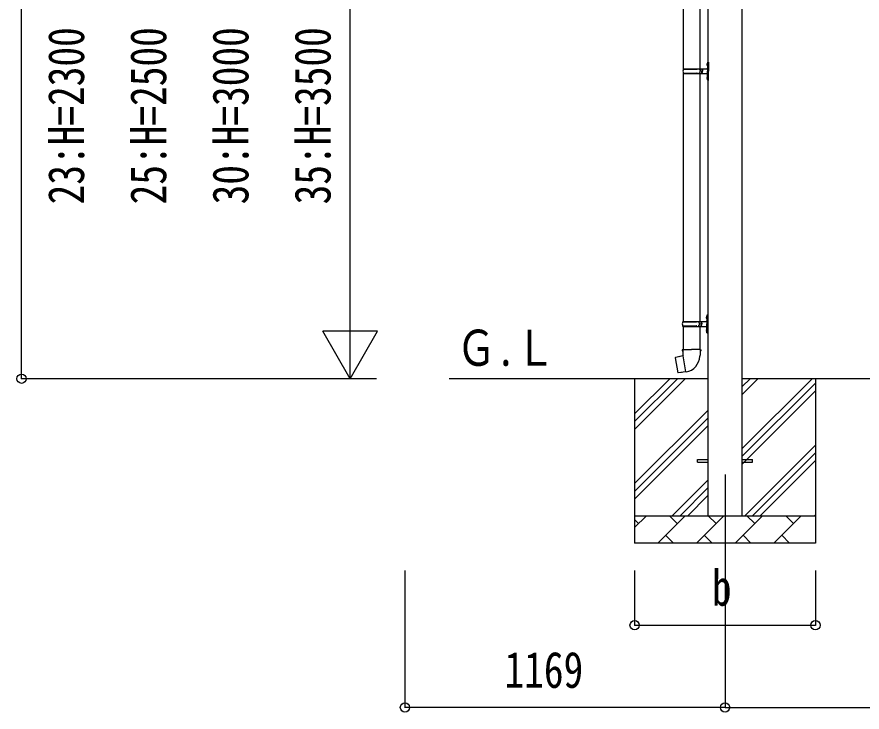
# Model space of a CAD drawing. Units: millimetres, scale not verified. Extents: x -16820 to 16820, y -11880 to 11880.
# Drawn here: x -5420 to -2333, y -6301 to -3763 of the extents above; entities that cross this region are included whole.
import ezdxf
from ezdxf.enums import TextEntityAlignment as Align

# ---------------------------------------------------------------- set-up
doc = ezdxf.new("R2010")
doc.units = ezdxf.units.MM
doc.header["$LTSCALE"] = 50
for name, color, linetype in [('0-3_YKK_12', 2, 'Continuous'), ('0-4_YKK_13', 4, 'Continuous'), ('0-5_YKK_A1', 4, 'Continuous'), ('0-6_YKK_D', 6, 'Continuous')]:
    doc.layers.add(name, color=color, linetype=linetype)
doc.styles.add('ＭＳ ゴシック', font='')
doc.styles.get('ＭＳ ゴシック').set_extended_font_data('MS Gothic')

msp = doc.modelspace()

# ---------------------------------------------------------------- linework, layer by layer
at = {"layer": '0-3_YKK_12'}
msp.add_line((-2833.9, -5433.85), (-2833.9, -5933.85), dxfattribs=at)
at = {"layer": '0-4_YKK_13'}
for p, q in [((-2986.4, -3047.85), (-2986.4, -3952.35)), ((-2926.4, -3047.85), (-2926.4, -3952.35)), ((-2900.2, -3935.2), (-2898.16, -3936.2)), ((-2898.93, -3933.2), (-2898.3, -3933.2)), ((-2898.93, -3933.2), (-2898.93, -3941.5)), ((-2898.93, -3941.5), (-2898.3, -3941.5)), ((-2898.3, -3933.2), (-2898.3, -3941.5)), ((-2898.3, -3933.2), (-2897.9, -3933.6)), ((-2898.3, -3941.5), (-2897.9, -3941.1)), ((-2898.16, -3936.2), (-2897.55, -3937.35)), ((-2897.9, -3929.35), (-2894.9, -3927.85)), ((-2897.9, -3929.35), (-2897.9, -3961.35)), ((-2897.9, -3933.6), (-2897.9, -3941.1)), ((-2894.9, -3927.85), (-2894.9, -3961.35)), ((-2894.9, -3927.85), (-2893.9, -3927.85)), ((-2893.9, -3927.85), (-2893.9, -3961.35)), ((-2986.9, -3954.35), (-2936.57, -3954.35)), ((-2986.9, -3968.35), (-2936.57, -3968.35)), ((-2986.4, -3970.34), (-2986.4, -4874.85)), ((-2985.9, -3952.35), (-2899.9, -3952.35)), ((-2985.9, -3952.35), (-2985.9, -3954.35)), ((-2985.9, -3970.35), (-2985.9, -3968.35)), ((-2985.9, -3970.35), (-2899.9, -3970.35)), ((-2926.9, -3952.35), (-2926.9, -3956.85)), ((-2926.9, -3956.85), (-2924.9, -3956.85)), ((-2926.9, -3970.35), (-2926.9, -3965.85)), ((-2926.9, -3965.85), (-2924.9, -3965.85)), ((-2926.4, -3970.34), (-2926.4, -4874.85)), ((-2924.9, -3956.85), (-2924.9, -3961.35)), ((-2924.9, -3965.85), (-2924.9, -3961.35)), ((-2918.9, -3952.35), (-2918.9, -3961.35)), ((-2918.9, -3956.85), (-2915.9, -3956.85)), ((-2918.9, -3970.35), (-2918.9, -3961.35)), ((-2918.9, -3965.85), (-2915.9, -3965.85)), ((-2915.9, -3956.85), (-2915.9, -3961.35)), ((-2915.9, -3965.85), (-2915.9, -3961.35)), ((-2897.9, -3993.35), (-2897.9, -3961.35)), ((-2894.9, -3994.85), (-2894.9, -3961.35)), ((-2893.9, -3994.85), (-2893.9, -3961.35)), ((-2900.2, -3983.2), (-2898.16, -3984.2)), ((-2898.93, -3981.2), (-2898.3, -3981.2)), ((-2898.93, -3981.2), (-2898.93, -3989.5)), ((-2898.93, -3989.5), (-2898.3, -3989.5)), ((-2898.3, -3981.2), (-2898.3, -3989.5)), ((-2898.3, -3981.2), (-2897.9, -3981.6)), ((-2898.3, -3989.5), (-2897.9, -3989.1)), ((-2898.16, -3984.2), (-2897.55, -3985.35)), ((-2897.9, -3981.6), (-2897.9, -3989.1)), ((-2897.9, -3993.35), (-2894.9, -3994.85)), ((-2894.9, -3994.85), (-2893.9, -3994.85)), ((-2988.4, -4874.85), (-2902.4, -4874.85)), ((-2988.4, -4874.85), (-2988.4, -4876.85)), ((-2929.4, -4874.85), (-2929.4, -4879.35)), ((-2921.4, -4874.85), (-2921.4, -4883.85)), ((-2902.7, -4857.7), (-2900.66, -4858.7)), ((-2901.43, -4855.7), (-2900.8, -4855.7)), ((-2901.43, -4855.7), (-2901.43, -4864)), ((-2901.43, -4864), (-2900.8, -4864)), ((-2900.8, -4855.7), (-2900.8, -4864)), ((-2900.8, -4855.7), (-2900.4, -4856.1)), ((-2900.8, -4864), (-2900.4, -4863.6)), ((-2900.66, -4858.7), (-2900.05, -4859.85)), ((-2900.4, -4851.85), (-2897.4, -4850.35)), ((-2900.4, -4851.85), (-2900.4, -4883.85)), ((-2900.4, -4856.1), (-2900.4, -4863.6)), ((-2897.4, -4850.35), (-2897.4, -4883.85)), ((-2897.4, -4850.35), (-2896.4, -4850.35)), ((-2896.4, -4850.35), (-2896.4, -4883.85)), ((-2989.4, -4876.85), (-2939.07, -4876.85)), ((-2989.4, -4890.85), (-2939.07, -4890.85)), ((-2988.4, -4892.85), (-2988.4, -4890.85)), ((-2988.4, -4892.85), (-2902.4, -4892.85)), ((-2986.4, -4892.85), (-2986.4, -4977.77)), ((-2929.4, -4879.35), (-2927.4, -4879.35)), ((-2929.4, -4892.85), (-2929.4, -4888.35)), ((-2929.4, -4888.35), (-2927.4, -4888.35)), ((-2927.4, -4879.35), (-2927.4, -4883.85)), ((-2927.4, -4888.35), (-2927.4, -4883.85)), ((-2926.4, -4892.85), (-2926.4, -4977.77)), ((-2921.4, -4879.35), (-2918.4, -4879.35)), ((-2921.4, -4892.85), (-2921.4, -4883.85)), ((-2921.4, -4888.35), (-2918.4, -4888.35)), ((-2918.4, -4879.35), (-2918.4, -4883.85)), ((-2918.4, -4888.35), (-2918.4, -4883.85)), ((-2902.7, -4905.7), (-2900.66, -4906.7)), ((-2901.43, -4903.7), (-2900.8, -4903.7)), ((-2901.43, -4903.7), (-2901.43, -4912)), ((-2900.8, -4903.7), (-2900.8, -4912)), ((-2900.8, -4903.7), (-2900.4, -4904.1)), ((-2900.66, -4906.7), (-2900.05, -4907.85)), ((-2900.4, -4915.85), (-2900.4, -4883.85)), ((-2900.4, -4904.1), (-2900.4, -4911.6)), ((-2897.4, -4917.35), (-2897.4, -4883.85)), ((-2896.4, -4917.35), (-2896.4, -4883.85)), ((-2901.43, -4912), (-2900.8, -4912)), ((-2900.8, -4912), (-2900.4, -4911.6)), ((-2900.4, -4915.85), (-2897.4, -4917.35)), ((-2897.4, -4917.35), (-2896.4, -4917.35)), ((-2988.25, -4977.77), (-2990.4, -4978.56)), ((-2990.4, -4978.56), (-2990.4, -4982.17)), ((-2990.4, -4982.17), (-2988.16, -4982.99)), ((-2988.25, -4977.77), (-2956.4, -4977.77)), ((-2988.25, -4977.77), (-2988.16, -4982.99)), ((-2988.16, -4982.99), (-2987.9, -4997.77)), ((-2987.9, -4997.77), (-2986.55, -4999.77)), ((-2924.55, -4977.77), (-2956.4, -4977.77)), ((-2924.9, -4997.77), (-2926.21, -4999.72)), ((-2922.4, -4982.17), (-2924.64, -4982.99)), ((-2924.55, -4977.77), (-2922.4, -4978.56)), ((-2922.4, -4978.56), (-2922.4, -4982.17)), ((-3014.86, -5006.23), (-3015.67, -5007.4)), ((-3015.67, -5007.4), (-3006.05, -5061.95)), ((-2986.99, -5000.98), (-3014.86, -5006.23)), ((-3002.12, -5003.62), (-3002.33, -5003.86)), ((-2976.64, -5058.27), (-2986.77, -5000.8)), ((-2986.75, -4999.98), (-2986.75, -5000.68)), ((-2986.55, -4999.77), (-2986.58, -4999.78)), ((-2926.21, -4999.72), (-2926.29, -5001.88)), ((-2992.03, -5060.87), (-2992.31, -5060.71)), ((-2976.33, -5059.03), (-2976.58, -5058.37)), ((-2933.9, -5379.35), (-2896.4, -5379.35)), ((-2933.9, -5388.35), (-2933.9, -5379.35)), ((-2933.9, -5388.35), (-2896.4, -5388.35)), ((-2771.4, -5379.35), (-2733.9, -5379.35)), ((-2771.4, -5388.35), (-2733.9, -5388.35)), ((-2733.9, -5388.35), (-2733.9, -5379.35))]:
    msp.add_line(p, q, dxfattribs=at)
for points in [[(-2900.2, -3939.49), (-2898.16, -3938.5), (-2897.55, -3937.35)], [(-2900.2, -3987.49), (-2898.16, -3986.5), (-2897.55, -3985.35)], [(-2902.7, -4861.99), (-2900.66, -4861), (-2900.05, -4859.85)], [(-2902.7, -4909.99), (-2900.66, -4909), (-2900.05, -4907.85)], [(-2924.55, -4977.77), (-2924.64, -4982.99), (-2924.9, -4997.77)], [(-2999.87, -5003.4), (-3000.15, -5003.25), (-3002.12, -5003.62)], [(-2976.91, -5058.18), (-3004.89, -5062.78), (-3006.05, -5061.95)], [(-2989.84, -5060.3), (-2990.05, -5060.54), (-2992.03, -5060.87)]]:
    msp.add_lwpolyline(points, dxfattribs=at)
for centre, radius, start, end in [((-2894.6, -3937.35), 6, 136.21765, 223.78235), ((-2938.15, -3961.35), 49.25, 171.82876, 180.00002), ((-2938.15, -3961.35), 49.25, 180.00002, 188.17127), ((-2936.57, -3952.35), 2, 270, 359.99998), ((-2936.57, -3970.35), 2, 0.00005, 90.00004), ((-2899.9, -3950.35), 2, 270, 359.99998), ((-2899.9, -3972.35), 2, 0.00005, 90.00004), ((-2894.6, -3985.35), 6, 136.21765, 223.78235), ((-2939.07, -4874.85), 2, 270, 359.99998), ((-2897.1, -4859.85), 6, 136.21765, 223.78235), ((-2902.4, -4872.85), 2, 270, 359.99998), ((-2940.65, -4883.85), 49.25, 171.82876, 180.00002), ((-2940.65, -4883.85), 49.25, 180.00002, 188.17127), ((-2939.07, -4892.85), 2, 0.00005, 90.00004), ((-2897.1, -4907.85), 6, 136.21765, 223.78235), ((-2902.4, -4894.85), 2, 0.00005, 90.00004), ((-2987.05, -5000.68), 0.3, 280.66842, 0), ((-2986.55, -4999.98), 0.2, 100, 180), ((-2986.55, -4999.77), 60.3, 279.96938, 358), ((-2976.86, -5058.47), 0.3, 20, 99.33158), ((-2976.15, -5058.97), 0.2, 200, 279.96938)]:
    msp.add_arc(centre, radius, start, end, dxfattribs=at)
at = {"layer": '0-5_YKK_A1'}
for p, q in [((-2896.4, -2786.35), (-2896.4, -5583.85)), ((-2771.4, -5583.85), (-2771.4, -2786.35)), ((-2896.4, -5083.85), (-3840.56, -5083.85)), ((-3163.9, -5083.85), (-3163.9, -5683.85)), ((-3163.9, -5268.9), (-2978.85, -5083.85)), ((-3163.9, -5240.61), (-3007.14, -5083.85)), ((-3163.9, -5212.33), (-3035.42, -5083.85)), ((203.6, -5083.85), (-2771.4, -5083.85)), ((-2771.4, -5338.95), (-2516.3, -5083.85)), ((-2771.4, -5140.96), (-2714.29, -5083.85)), ((-2771.4, -5112.67), (-2742.58, -5083.85)), ((-2503.9, -5083.85), (-2503.9, -5683.85)), ((-2771.4, -5367.23), (-2503.9, -5099.73)), ((-2771.4, -5395.51), (-2503.9, -5128.01)), ((-3163.9, -5466.89), (-2896.4, -5199.39)), ((-3163.9, -5495.17), (-2896.4, -5227.67)), ((-3163.9, -5523.46), (-2896.4, -5255.96)), ((-2761.74, -5583.85), (-2503.9, -5326)), ((-2733.46, -5583.85), (-2503.9, -5354.29)), ((-2705.18, -5583.85), (-2503.9, -5382.57)), ((-3026.3, -5583.85), (-2896.4, -5453.95)), ((-2998.02, -5583.85), (-2896.4, -5482.23)), ((-2969.73, -5583.85), (-2896.4, -5510.51)), ((-3163.9, -5583.85), (-2503.9, -5583.85)), ((-3163.9, -5626.74), (-3121.01, -5583.85)), ((-3079.59, -5683.85), (-2979.59, -5583.85)), ((-3008.14, -5612.4), (-3036.69, -5583.85)), ((-2938.17, -5683.85), (-2838.17, -5583.85)), ((-2866.72, -5612.4), (-2895.27, -5583.85)), ((-2796.74, -5683.85), (-2696.74, -5583.85)), ((-2725.3, -5612.4), (-2753.85, -5583.85)), ((-2655.32, -5683.85), (-2555.32, -5583.85)), ((-2583.88, -5612.4), (-2612.43, -5583.85)), ((-2507.19, -5583.85), (-2503.9, -5580.56)), ((-3149.56, -5612.4), (-3163.9, -5598.06)), ((-3051.03, -5655.29), (-3022.48, -5683.85)), ((-2909.61, -5655.29), (-2881.06, -5683.85)), ((-2768.19, -5655.29), (-2739.64, -5683.85)), ((-2626.77, -5655.29), (-2598.22, -5683.85)), ((-2503.9, -5683.85), (-3163.9, -5683.85))]:
    msp.add_line(p, q, dxfattribs=at)
at = {"layer": '0-6_YKK_D'}
for p, q in [((-5402.51, -5083.85), (-5402.51, -2446.23)), ((-4202.51, -4883.85), (-4202.51, -2983.85)), ((-4202.51, -5083.85), (-4202.51, -4737.44)), ((-4202.51, -5083.85), (-4302.51, -4910.64)), ((-4102.51, -4910.64), (-4302.51, -4910.64)), ((-4202.51, -5083.85), (-4102.51, -4910.64)), ((-4106.54, -5083.85), (-5403.51, -5083.85)), ((-4106.54, -5083.85), (-4203.51, -5083.85)), ((-4002.51, -5783.85), (-4002.51, -6284.85)), ((-3163.9, -5783.85), (-3163.9, -5984.85)), ((-2833.9, -5783.85), (-2833.9, -6284.85)), ((-2833.9, -5783.85), (-2833.9, -6284.85)), ((-2503.9, -5783.85), (-2503.9, -5984.85)), ((-3163.9, -5983.85), (-2503.9, -5983.85)), ((-2833.9, -6283.85), (-4002.51, -6283.85)), ((-2833.9, -6283.85), (266.1, -6283.85))]:
    msp.add_line(p, q, dxfattribs=at)
for centre in [(-5402.51, -5083.85), (-3163.9, -5983.85), (-2503.9, -5983.85), (-4002.51, -6283.85), (-2833.9, -6283.85), (-2833.9, -6283.85)]:
    msp.add_circle(centre, 17, dxfattribs=at)

# ---------------------------------------------------------------- texts
at = {"layer": '0-5_YKK_A1', "style": 'ＭＳ ゴシック', "width": 0.8}
msp.add_text('Ｇ.Ｌ', height=132, dxfattribs=at).set_placement((-3814.26, -5076.36), align=Align.BOTTOM_LEFT)
at = {"layer": '0-6_YKK_D', "style": 'ＭＳ ゴシック', "width": 0.8}
for s, p in [('23:H=2300', (-5134.51, -4447.45)), ('25:H=2500', (-4834.51, -4447.45)), ('30:H=3000', (-4534.51, -4447.45)), ('35:H=3500', (-4234.51, -4447.45))]:
    msp.add_text(s, height=132, rotation=90, dxfattribs=at).set_placement(p, align=Align.BOTTOM_LEFT)
for s, p in [('b', (-2881.9, -5951.85)), ('1169', (-3639, -6251.85))]:
    msp.add_text(s, height=132, dxfattribs=at).set_placement(p, align=Align.BOTTOM_LEFT)

doc.saveas('drawing.dxf')
